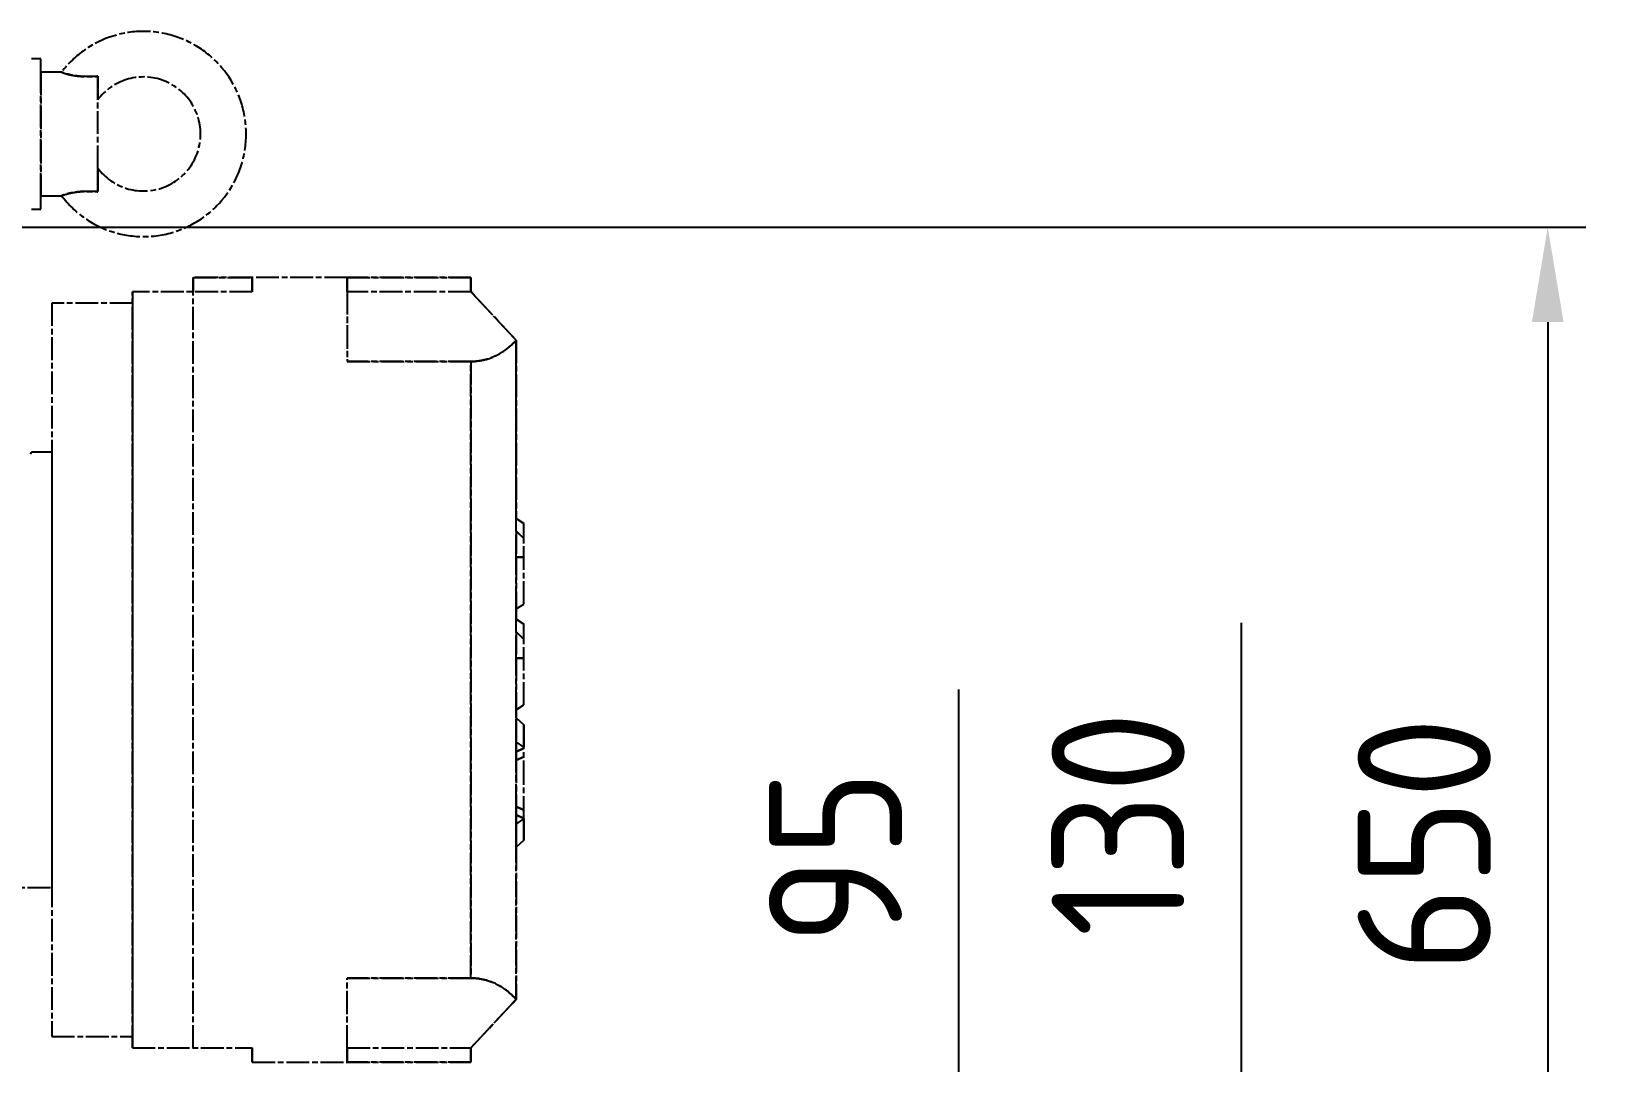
# Model space of a CAD drawing. Header units: millimetres. Extents: x 39335 to 110675, y -13954 to 36506.
# Drawn here: x 98018 to 98844, y 21275 to 21818 of the extents above; entities that cross this region are included whole.
import ezdxf

# ---------------------------------------------------------------- set-up
doc = ezdxf.new("R2010")
doc.units = ezdxf.units.MM
doc.linetypes.add('AM_ISO08W050', pattern=[18, 12, -1.5, 3, -1.5])
for name, color, linetype, lineweight in [('AM_4', 3, 'Continuous', 25), ('AM_5', 3, 'Continuous', 25), ('AM_7', 4, 'AM_ISO08W050', 25), ('RED', 1, 'Continuous', 9)]:
    doc.layers.add(name, color=color, linetype=linetype, lineweight=lineweight)
doc.styles.add('\\M+5B1EA\\M+5D7BC', font='', dxfattribs={"width": 0.667})
doc.styles.add('Andritz-Norm', font='arial.ttf')
doc.styles.get("Standard").update_dxf_attribs({"font": 'ISOCP.SHX'})
doc.styles.get('\\M+5B1EA\\M+5D7BC').set_extended_font_data('FangSong_GB2312')
doc.dimstyles.new('\\M+5B1EA\\M+5D7BC', dxfattribs={"dimscale": 35, "dimtxt": 3.5, "dimasz": 4, "dimexe": 2, "dimexo": 0, "dimtad": 1, "dimdec": 1, "dimdsep": 46, "dimtxsty": '\\M+5B1EA\\M+5D7BC', "dimcen": 0, "dimdle": 6, "dimazin": 2, "dimtfac": 1, "dimtdec": 1, "dimtmove": 0, "dimatfit": 3, "dimfxl": 0, "dimtolj": 1, "dimtzin": 0, "dimarcsym": 0})
doc.dimstyles.new('Andritz-Bem', dxfattribs={"dimscale": 20, "dimtxt": 3.5, "dimasz": 2.5, "dimexe": 1, "dimexo": 0, "dimgap": 0.8, "dimtad": 1, "dimrnd": 1e-08, "dimtxsty": 'Andritz-Norm', "dimcen": 0.09, "dimdle": 10, "dimclrd": 7, "dimclre": 7, "dimclrt": 179, "dimazin": 2, "dimtfac": 1, "dimtdec": 3, "dimtmove": 0, "dimatfit": 3, "dimldrblk": 'Filled-1', "dimfxl": 0, "dimtolj": 1, "dimtzin": 0, "dimlwd": 25, "dimlwe": 25, "dimarcsym": 0})

# ---------------------------------------------------------------- blocks, each defined once
blk = doc.blocks.new('*D230')
at = {"layer": 'AM_5', "lineweight": 25, "transparency": 16777216}
for p, q in [((3737361.75, -122206.39), (3739176.61, -122206.39)), ((3738831.85, -122856.39), (3739176.61, -122856.39))]:
    blk.add_line(p, q, dxfattribs=at)
at = {"layer": 'AM_5', "transparency": 16777216}
blk.add_line((3739156.61, -122256.39), (3739156.61, -122806.39), dxfattribs=at)
for points in [[(3739148.28, -122256.39), (3739164.95, -122256.39), (3739156.61, -122206.39)], [(3739148.28, -122806.39), (3739164.95, -122806.39), (3739156.61, -122856.39)]]:
    blk.add_solid(points, dxfattribs=at)
at = {"layer": 'DEFPOINTS', "color": 0, "transparency": 16777216}
for p in [(3737341.75, -122206.39), (3738811.85, -122856.39), (3739156.61, -122856.39)]:
    blk.add_point(p, dxfattribs=at)
at = {"layer": 'AM_5', "color": 2, "transparency": 16777216, "insert": (3739091.61, -122531.39), "char_height": 70, "attachment_point": 5, "rotation": 90}
blk.add_mtext('\\A1;650', dxfattribs=at)
blk = doc.blocks.new('Filled-1')
at = {"color": 0}
for p, q in [((0, 0), (-1, 0.25)), ((-1, 0.25), (-1, -0.25)), ((-1, 0), (0, 0)), ((-1, -0.25), (0, 0))]:
    blk.add_line(p, q, dxfattribs=at)
at = {"color": 0, "flags": 128}
blk.add_lwpolyline([(-1, -0.25), (0, 0), (-1, 0.25), (-1, -0.25)], dxfattribs=at)
at = {"color": 0}
blk.add_solid([(-1, -0.25), (0, 0), (-1, 0.25), (-1, -0.25)], dxfattribs=at)
blk = doc.blocks.new('*D233')
at = {"layer": 'AM_5', "transparency": 16777216}
for p, q in [((3738995.56, -122676.39), (3738995.56, -122414.72)), ((3738995.56, -122856.39), (3738995.56, -122726.39)), ((3738995.56, -122906.39), (3738995.56, -122956.39))]:
    blk.add_line(p, q, dxfattribs=at)
at = {"layer": 'AM_5', "lineweight": 25, "transparency": 16777216}
for p, q in [((3738463.85, -122726.39), (3739015.56, -122726.39)), ((3738831.85, -122856.39), (3739015.56, -122856.39))]:
    blk.add_line(p, q, dxfattribs=at)
at = {"layer": 'AM_5', "transparency": 16777216}
for points in [[(3738987.23, -122676.39), (3739003.9, -122676.39), (3738995.56, -122726.39)], [(3738987.23, -122906.39), (3739003.9, -122906.39), (3738995.56, -122856.39)]]:
    blk.add_solid(points, dxfattribs=at)
at = {"layer": 'DEFPOINTS', "color": 0, "transparency": 16777216}
for p in [(3738443.85, -122726.39), (3738811.85, -122856.39), (3738995.56, -122856.39)]:
    blk.add_point(p, dxfattribs=at)
at = {"layer": 'AM_5', "color": 2, "transparency": 16777216, "insert": (3738930.56, -122520.55), "char_height": 70, "attachment_point": 5, "rotation": 90}
blk.add_mtext('\\A1;130', dxfattribs=at)
blk = doc.blocks.new('motor')
at = {"layer": 'AM_7'}
for p, q in [((375, 586.5), (370, 586.5)), ((375, 579.5), (375, 586.5)), ((385.88, 579.5), (375, 579.5)), ((375, 579.5), (375, 514.5)), ((375, 514.5), (375, 579.5)), ((405, 529), (405, 565)), ((375, 514.5), (385.88, 514.5)), ((375, 507.5), (375, 514.5)), ((370, 507.5), (375, 507.5)), ((486.19, 471.5), (455.19, 471.5)), ((455.19, 471.5), (455.19, 464)), ((455.19, 471.5), (486.19, 471.5)), ((455.19, 464), (455.19, 471.5)), ((486.19, 464), (486.19, 471.5)), ((536.19, 471.5), (486.19, 471.5)), ((486.19, 471.5), (486.19, 464)), ((486.19, 471.5), (486.19, 464)), ((536.19, 464), (536.19, 471.5)), ((536.19, 464), (536.19, 471.5)), ((536.19, 471.5), (601.19, 471.5)), ((601.19, 471.5), (536.19, 471.5)), ((536.19, 471.5), (536.19, 464)), ((601.19, 464), (601.19, 471.5)), ((601.19, 471.5), (601.19, 464)), ((486.19, 464), (423.19, 464)), ((423.19, 66), (423.19, 464)), ((423.19, 464), (423.19, 458)), ((423.19, 464), (423.19, 66)), ((455.19, 66), (455.19, 464)), ((536.19, 464.44), (536.19, 427.25)), ((601.19, 464), (536.19, 464)), ((536.19, 464), (536.19, 427.24)), ((624.44, 439.07), (600.42, 464.82)), ((625, 438.47), (601.19, 464)), ((380.69, 458), (380.69, 72)), ((423.19, 458), (380.69, 458)), ((380.69, 458), (380.69, 379.5)), ((423.19, 458), (423.19, 72)), ((625, 438.47), (625, 438.47)), ((625, 344.61), (625, 438.47)), ((625, 438.47), (625, 438.47)), ((625, 338.12), (625, 438.47)), ((625, 438.47), (625, 438.47)), ((625, 438.47), (625, 344.61)), ((536.19, 427.24), (601.19, 427.24)), ((601.19, 427.24), (536.19, 427.24)), ((601.19, 427.24), (601.19, 102.76)), ((601.19, 102.76), (601.19, 427.24)), ((380.69, 379.5), (370, 379.5)), ((380.69, 379.5), (380.69, 150.51)), ((625, 344.61), (629, 342.01)), ((629, 342.01), (625, 344.61)), ((625, 338.06), (625, 344.61)), ((625, 338.14), (625, 344.61)), ((629, 334.18), (629, 342.01)), ((629, 334.24), (629, 342.01)), ((625, 324.21), (625, 338.11)), ((625, 338.11), (625, 324.21)), ((629, 318.04), (629, 334.24)), ((629, 324.21), (625, 324.21)), ((625, 297.01), (625, 324.21)), ((625, 324.21), (629, 324.21)), ((625, 324.21), (625, 297.01)), ((629, 299.6), (629, 318.04)), ((625, 297.01), (629, 299.6)), ((625, 291.57), (625, 297.01)), ((625, 285.08), (625, 297.01)), ((625, 297.01), (625, 291.57)), ((625, 291.57), (629, 288.97)), ((629, 288.97), (625, 291.57)), ((625, 285.05), (625, 291.57)), ((625, 285.21), (625, 291.57)), ((629, 281.26), (629, 288.97)), ((629, 281.02), (629, 288.96)), ((625, 271.17), (625, 285.07)), ((625, 285.07), (625, 271.17)), ((629, 265), (629, 281.2)), ((629, 271.17), (625, 271.17)), ((625, 243.97), (625, 271.17)), ((625, 271.17), (629, 271.17)), ((625, 271.17), (625, 243.97)), ((629, 246.56), (629, 265)), ((625, 243.97), (629, 246.56)), ((625, 239.68), (625, 243.97)), ((625, 227.07), (625, 243.97)), ((625, 243.97), (625, 239.68)), ((625, 239.68), (629, 235.99)), ((629, 235.99), (625, 239.68)), ((625, 239.68), (625, 227.07)), ((625, 227.07), (625, 239.68)), ((629, 235.99), (629, 224.31)), ((629, 224.31), (629, 235.99)), ((625, 221.91), (625, 227.07)), ((629, 224.31), (625, 227.07)), ((625, 227.07), (625, 221.91)), ((629, 223.74), (625, 221.91)), ((625, 221.91), (629, 223.74)), ((629, 205.2), (629, 224.31)), ((625, 217.45), (625, 221.91)), ((625, 221.91), (625, 217.45)), ((629, 219.28), (625, 217.45)), ((625, 217.45), (629, 219.28)), ((625, 192.97), (625, 217.45)), ((625, 217.45), (625, 192.97)), ((629, 186.54), (629, 205.2)), ((629, 191.11), (625, 192.97)), ((625, 188.68), (625, 192.97)), ((625, 192.97), (629, 191.11)), ((625, 192.97), (625, 188.68)), ((629, 186.82), (625, 188.68)), ((625, 183.8), (625, 188.68)), ((625, 188.68), (629, 186.82)), ((625, 188.68), (625, 183.8)), ((625, 183.8), (629, 186.54)), ((625, 183.8), (625, 171.68)), ((625, 91.53), (625, 183.8)), ((625, 171.68), (625, 183.8)), ((629, 186.54), (629, 175.32)), ((629, 175.32), (629, 186.54)), ((629, 175.32), (625, 171.68)), ((625, 171.68), (629, 175.32)), ((625, 91.53), (625, 171.68)), ((625, 171.68), (625, 91.53)), ((350, 150.5), (380.69, 150.5)), ((536.19, 65.84), (536.19, 102.76)), ((536.19, 102.76), (601.19, 102.76)), ((536.19, 66), (536.19, 102.76)), ((601.19, 102.76), (536.19, 102.76)), ((601.19, 66), (625, 91.53)), ((601.74, 66.59), (625.39, 91.95)), ((625, 91.53), (625, 91.53)), ((625, 91.53), (625, 91.53)), ((625, 91.53), (625, 91.53)), ((380.69, 72), (423.19, 72)), ((423.19, 72), (423.19, 66)), ((423.19, 66), (486.19, 66)), ((486.19, 58.5), (486.19, 66)), ((486.19, 66), (486.19, 66)), ((486.19, 66), (486.19, 58.5)), ((486.19, 66), (486.19, 66)), ((486.19, 66), (486.19, 58.5)), ((486.19, 58.5), (536.19, 58.5)), ((536.19, 66), (601.19, 66)), ((536.19, 58.5), (536.19, 66)), ((536.19, 58.5), (536.19, 66)), ((536.19, 66), (536.19, 58.5)), ((536.19, 58.5), (536.19, 58.5)), ((536.19, 58.5), (601.19, 58.5)), ((601.19, 58.5), (536.19, 58.5)), ((536.19, 58.5), (536.19, 58.5)), ((601.19, 66), (601.19, 58.5)), ((601.19, 58.5), (601.19, 66))]:
    blk.add_line(p, q, dxfattribs=at)
for radius, start, end in [(54, 217.00264, 142.99736), (30, 216.86702, 143.13296)]:
    blk.add_arc((429, 547), radius, start, end, dxfattribs=at)
for centre, start_param, end_param in [((601.19, 464), 6.283185, 7.086099), ((601.19, 66), 2.338679, 3.141593)]:
    blk.add_ellipse(centre, major_axis=(0, -36.76), ratio=0.900404, start_param=start_param, end_param=end_param, dxfattribs=at)
for points, knots in [([(405, 577.38), (404.28, 577.34), (403.57, 577.3), (402.87, 577.27), (402.72, 577.27), (402.57, 577.26), (402.42, 577.25), (401.66, 577.23), (400.91, 577.21), (400.18, 577.21), (399.5, 577.2), (398.83, 577.21), (398.18, 577.23), (398.12, 577.23), (398.06, 577.23), (398, 577.24), (397.23, 577.26), (396.47, 577.3), (395.74, 577.36), (395.68, 577.36), (395.61, 577.37), (395.55, 577.37), (395.48, 577.38), (395.41, 577.38), (395.35, 577.39), (395.28, 577.39), (395.21, 577.4), (395.14, 577.41), (395.08, 577.41), (395.01, 577.42), (394.94, 577.43), (394.89, 577.43), (394.83, 577.44), (394.78, 577.44), (394.71, 577.45), (394.63, 577.46), (394.55, 577.47), (394.48, 577.47), (394.41, 577.48), (394.33, 577.49), (394.26, 577.5), (394.18, 577.51), (394.11, 577.52), (394.03, 577.52), (393.96, 577.53), (393.88, 577.54), (393.85, 577.55), (393.81, 577.55), (393.78, 577.56), (393.4, 577.6), (393.04, 577.66), (392.69, 577.71), (392.32, 577.77), (391.97, 577.83), (391.62, 577.89), (391.26, 577.96), (390.9, 578.04), (390.56, 578.11), (390.2, 578.19), (389.86, 578.27), (389.53, 578.36), (389.22, 578.43), (388.92, 578.51), (388.64, 578.59), (388.36, 578.67), (388.09, 578.75), (387.85, 578.83), (387.83, 578.83), (387.81, 578.84), (387.79, 578.85), (387.52, 578.93), (387.26, 579.01), (387.04, 579.09), (386.85, 579.15), (386.68, 579.21), (386.53, 579.26), (386.5, 579.27), (386.47, 579.28), (386.44, 579.29), (386.31, 579.34), (386.19, 579.38), (386.1, 579.41), (386.09, 579.42), (386.07, 579.43), (386.06, 579.43), (385.98, 579.46), (385.92, 579.48), (385.9, 579.49), (385.89, 579.49), (385.89, 579.49), (385.89, 579.5), (385.88, 579.5), (385.88, 579.5), (385.88, 579.5)], [0, 0, 0, 0, 0.096122, 0.096122, 0.096122, 0.116876, 0.116876, 0.116876, 0.22348, 0.22348, 0.22348, 0.32275, 0.32275, 0.32275, 0.331843, 0.331843, 0.331843, 0.451201, 0.451201, 0.451201, 0.462115, 0.462115, 0.462115, 0.472698, 0.472698, 0.472698, 0.483007, 0.483007, 0.483007, 0.492819, 0.492819, 0.492819, 0.5, 0.5, 0.5, 0.509293, 0.509293, 0.509293, 0.517543, 0.517543, 0.517543, 0.525577, 0.525577, 0.525577, 0.533457, 0.533457, 0.533457, 0.53717, 0.53717, 0.53717, 0.576512, 0.576512, 0.576512, 0.618157, 0.618157, 0.618157, 0.662236, 0.662236, 0.662236, 0.708821, 0.708821, 0.708821, 0.752939, 0.752939, 0.752939, 0.796224, 0.796224, 0.796224, 0.799613, 0.799613, 0.799613, 0.84808, 0.84808, 0.84808, 0.888812, 0.888812, 0.888812, 0.896667, 0.896667, 0.896667, 0.935954, 0.935954, 0.935954, 0.943292, 0.943292, 0.943292, 0.98107, 0.98107, 0.98107, 0.98652, 0.98652, 0.98652, 1, 1, 1, 1]), ([(385.88, 579.5), (385.88, 579.5), (385.9, 579.49), (385.94, 579.48), (385.98, 579.46), (386.04, 579.44), (386.13, 579.4), (386.21, 579.37), (386.31, 579.34), (386.43, 579.29), (386.51, 579.27), (386.59, 579.24), (386.68, 579.2), (386.73, 579.19), (386.79, 579.17), (386.85, 579.15), (387.01, 579.09), (387.18, 579.03), (387.37, 578.97), (387.5, 578.93), (387.65, 578.88), (387.8, 578.84), (387.86, 578.82), (387.92, 578.8), (387.99, 578.78), (388.16, 578.73), (388.35, 578.67), (388.54, 578.62), (388.59, 578.6), (388.65, 578.59), (388.7, 578.57), (388.93, 578.51), (389.17, 578.44), (389.43, 578.38), (389.45, 578.37), (389.48, 578.36), (389.51, 578.36), (389.79, 578.29), (390.09, 578.21), (390.4, 578.14), (390.67, 578.08), (390.95, 578.03), (391.24, 577.97), (391.29, 577.96), (391.34, 577.95), (391.39, 577.94), (391.65, 577.89), (391.92, 577.84), (392.19, 577.79), (392.29, 577.78), (392.38, 577.76), (392.47, 577.75), (392.79, 577.69), (393.11, 577.65), (393.37, 577.61), (393.38, 577.61), (393.39, 577.61), (393.39, 577.61), (394.07, 577.52), (394.7, 577.44), (395.36, 577.39), (396.03, 577.33), (396.73, 577.28), (397.46, 577.25), (398.13, 577.22), (398.84, 577.21), (399.57, 577.21), (400.31, 577.2), (401.07, 577.21), (401.87, 577.24), (402.67, 577.26), (403.5, 577.3), (404.36, 577.34), (404.57, 577.36), (404.78, 577.37), (405, 577.38)], [0.0000022, 0.0000022, 0.0000022, 0.0000022, 0.0456399, 0.0456399, 0.0456399, 0.0896279, 0.0896279, 0.0896279, 0.1323124, 0.1323124, 0.1323124, 0.1584118, 0.1584118, 0.1584118, 0.1739841, 0.1739841, 0.1739841, 0.2149161, 0.2149161, 0.2149161, 0.2435778, 0.2435778, 0.2435778, 0.2553834, 0.2553834, 0.2553834, 0.2868925, 0.2868925, 0.2868925, 0.2956746, 0.2956746, 0.2956746, 0.3322114, 0.3322114, 0.3322114, 0.3360991, 0.3360991, 0.3360991, 0.3769968, 0.3769968, 0.3769968, 0.4125362, 0.4125362, 0.4125362, 0.4187512, 0.4187512, 0.4187512, 0.4510796, 0.4510796, 0.4510796, 0.4618125, 0.4618125, 0.4618125, 0.4987481, 0.4987481, 0.4987481, 0.5, 0.5, 0.5, 0.5976277, 0.5976277, 0.5976277, 0.6976811, 0.6976811, 0.6976811, 0.7903119, 0.7903119, 0.7903119, 0.8838819, 0.8838819, 0.8838819, 0.9770714, 0.9770714, 0.9770714, 1, 1, 1, 1]), ([(405, 565), (405, 565), (405, 565), (405, 565), (405, 565), (405, 565.01), (405, 565.04), (405, 565.06), (405, 565.09), (405, 565.14), (405, 565.19), (405, 565.25), (405, 565.32), (405, 565.34), (405, 565.35), (405, 565.36), (405, 565.38), (405, 565.39), (405, 565.4), (405, 565.42), (405, 565.43), (405, 565.44), (405, 565.46), (405, 565.48), (405, 565.5), (405, 565.52), (405, 565.54), (405, 565.56), (405, 565.58), (405, 565.61), (405, 565.63), (405, 565.64), (405, 565.66), (405, 565.67), (405, 565.71), (405, 565.75), (405, 565.8), (405, 565.84), (405, 565.88), (405, 565.93), (405, 566.02), (405, 566.13), (405, 566.24), (405, 566.3), (405, 566.36), (405, 566.42), (405, 566.48), (405, 566.54), (405, 566.61), (405, 566.74), (405, 566.87), (405, 567.02), (405, 567.03), (405, 567.04), (405, 567.05), (405, 567.19), (405, 567.34), (405, 567.5), (405, 567.52), (405, 567.54), (405, 567.56), (405, 567.64), (405, 567.72), (405, 567.8), (405, 567.88), (405, 567.96), (405, 568.05), (405, 568.08), (405, 568.11), (405, 568.14), (405, 568.3), (405, 568.48), (405, 568.67), (405, 568.71), (405, 568.74), (405, 568.77), (405, 568.81), (405, 568.86), (405, 568.9), (405, 568.94), (405, 568.98), (405, 569.03), (405, 569.06), (405, 569.09), (405, 569.12), (405, 569.21), (405, 569.29), (405, 569.37), (405, 569.46), (405, 569.54), (405, 569.62), (405, 569.64), (405, 569.66), (405, 569.68), (405, 569.76), (405, 569.83), (405, 569.9), (405, 569.98), (405, 570.05), (405, 570.11), (405, 570.16), (405, 570.21), (405, 570.26), (405, 570.34), (405, 570.41), (405, 570.48), (405, 570.55), (405, 570.62), (405, 570.69), (405, 570.71), (405, 570.74), (405, 570.76), (405, 570.84), (405, 570.91), (405, 570.98), (405, 571.05), (405, 571.12), (405, 571.19), (405, 571.21), (405, 571.23), (405, 571.26), (405, 571.34), (405, 571.41), (405, 571.48), (405, 571.56), (405, 571.63), (405, 571.7), (405, 571.76), (405, 571.82), (405, 571.88), (405, 571.95), (405, 572.03), (405, 572.1), (405, 572.18), (405, 572.25), (405, 572.33), (405, 572.4), (405, 572.47), (405, 572.55), (405, 572.56), (405, 572.58), (405, 572.59), (405, 572.66), (405, 572.73), (405, 572.8), (405, 572.87), (405, 572.94), (405, 573.01), (405, 573.07), (405, 573.12), (405, 573.18), (405, 573.24), (405, 573.31), (405, 573.38), (405, 573.45), (405, 573.52), (405, 573.59), (405, 573.61), (405, 573.63), (405, 573.65), (405, 573.71), (405, 573.77), (405, 573.83), (405, 573.86), (405, 573.89), (405, 573.92), (405, 573.95), (405, 573.98), (405, 574.01), (405, 574.03), (405, 574.05), (405, 574.06), (405, 574.1), (405, 574.14), (405, 574.17), (405, 574.21), (405, 574.24), (405, 574.28), (405, 574.31), (405, 574.35), (405, 574.38), (405, 574.4), (405, 574.42), (405, 574.44), (405, 574.5), (405, 574.56), (405, 574.63), (405, 574.7), (405, 574.77), (405, 574.85), (405, 574.9), (405, 574.94), (405, 574.98), (405, 575.15), (405, 575.33), (405, 575.55), (405, 575.63), (405, 575.71), (405, 575.8), (405, 575.91), (405, 576.02), (405, 576.15), (405, 576.26), (405, 576.39), (405, 576.52), (405, 576.64), (405, 576.78), (405, 576.91), (405, 576.95), (405, 576.99), (405, 577.03), (405, 577.14), (405, 577.26), (405, 577.38)], [0.5193755, 0.5193755, 0.5193755, 0.5193755, 0.5202176, 0.5202176, 0.5202176, 0.5302499, 0.5302499, 0.5302499, 0.5401271, 0.5401271, 0.5401271, 0.5502591, 0.5502591, 0.5502591, 0.5519674, 0.5519674, 0.5519674, 0.5537295, 0.5537295, 0.5537295, 0.5556774, 0.5556774, 0.5556774, 0.5590147, 0.5590147, 0.5590147, 0.5624711, 0.5624711, 0.5624711, 0.5660796, 0.5660796, 0.5660796, 0.5686825, 0.5686825, 0.5686825, 0.5756754, 0.5756754, 0.5756754, 0.5825326, 0.5825326, 0.5825326, 0.5969462, 0.5969462, 0.5969462, 0.6042537, 0.6042537, 0.6042537, 0.6115612, 0.6115612, 0.6115612, 0.624809, 0.624809, 0.624809, 0.6258671, 0.6258671, 0.6258671, 0.6377645, 0.6377645, 0.6377645, 0.6393101, 0.6393101, 0.6393101, 0.6446766, 0.6446766, 0.6446766, 0.6498528, 0.6498528, 0.6498528, 0.6515906, 0.6515906, 0.6515906, 0.6609044, 0.6609044, 0.6609044, 0.6624717, 0.6624717, 0.6624717, 0.6643506, 0.6643506, 0.6643506, 0.6661305, 0.6661305, 0.6661305, 0.6673148, 0.6673148, 0.6673148, 0.6704011, 0.6704011, 0.6704011, 0.6736472, 0.6736472, 0.6736472, 0.6744474, 0.6744474, 0.6744474, 0.6775686, 0.6775686, 0.6775686, 0.6808387, 0.6808387, 0.6808387, 0.6832756, 0.6832756, 0.6832756, 0.6870976, 0.6870976, 0.6870976, 0.6910919, 0.6910919, 0.6910919, 0.6925949, 0.6925949, 0.6925949, 0.6972273, 0.6972273, 0.6972273, 0.7020658, 0.7020658, 0.7020658, 0.7038424, 0.7038424, 0.7038424, 0.7095246, 0.7095246, 0.7095246, 0.7154523, 0.7154523, 0.7154523, 0.7205592, 0.7205592, 0.7205592, 0.727233, 0.727233, 0.727233, 0.7339794, 0.7339794, 0.7339794, 0.7407354, 0.7407354, 0.7407354, 0.7419725, 0.7419725, 0.7419725, 0.7481962, 0.7481962, 0.7481962, 0.7542061, 0.7542061, 0.7542061, 0.7585713, 0.7585713, 0.7585713, 0.7636402, 0.7636402, 0.7636402, 0.7684761, 0.7684761, 0.7684761, 0.7696734, 0.7696734, 0.7696734, 0.7734719, 0.7734719, 0.7734719, 0.7752306, 0.7752306, 0.7752306, 0.7771985, 0.7771985, 0.7771985, 0.7789522, 0.7789522, 0.7789522, 0.7860004, 0.7860004, 0.7860004, 0.793268, 0.793268, 0.793268, 0.8003648, 0.8003648, 0.8003648, 0.8039996, 0.8039996, 0.8039996, 0.8142189, 0.8142189, 0.8142189, 0.8242099, 0.8242099, 0.8242099, 0.8293148, 0.8293148, 0.8293148, 0.8481738, 0.8481738, 0.8481738, 0.8553961, 0.8553961, 0.8553961, 0.8642469, 0.8642469, 0.8642469, 0.8729491, 0.8729491, 0.8729491, 0.8814492, 0.8814492, 0.8814492, 0.8837042, 0.8837042, 0.8837042, 0.8905896, 0.8905896, 0.8905896, 0.8905896]), ([(405, 577.38), (405, 575.55), (405, 573.76), (405, 572.12), (405, 569.98), (405, 567.9), (405, 566.53), (405, 565.58), (405, 565), (405, 565)], [0.1091278, 0.1091278, 0.1091278, 0.1091278, 0.2309052, 0.2309052, 0.2309052, 0.3899802, 0.3899802, 0.3899802, 0.5004157, 0.5004157, 0.5004157, 0.5004157]), ([(405, 516.62), (405, 516.77), (405, 516.91), (405, 517.05), (405, 517.19), (405, 517.32), (405, 517.45), (405, 517.58), (405, 517.7), (405, 517.82), (405, 517.86), (405, 517.89), (405, 517.92), (405, 518.04), (405, 518.16), (405, 518.27), (405, 518.38), (405, 518.48), (405, 518.58), (405, 518.67), (405, 518.74), (405, 518.82), (405, 519.01), (405, 519.18), (405, 519.32), (405, 519.36), (405, 519.4), (405, 519.43), (405, 519.5), (405, 519.56), (405, 519.61), (405, 519.67), (405, 519.72), (405, 519.76), (405, 519.77), (405, 519.79), (405, 519.8), (405, 519.81), (405, 519.82), (405, 519.84), (405, 519.85), (405, 519.86), (405, 519.88), (405, 519.89), (405, 519.9), (405, 519.91), (405, 519.93), (405, 519.96), (405, 520), (405, 520.02), (405, 520.05), (405, 520.08), (405, 520.1), (405, 520.11), (405, 520.12), (405, 520.16), (405, 520.2), (405, 520.24), (405, 520.31), (405, 520.39), (405, 520.45), (405, 520.53), (405, 520.6), (405, 520.66), (405, 520.69), (405, 520.72), (405, 520.75), (405, 520.82), (405, 520.9), (405, 520.97), (405, 521.04), (405, 521.11), (405, 521.18), (405, 521.22), (405, 521.25), (405, 521.29), (405, 521.36), (405, 521.44), (405, 521.51), (405, 521.59), (405, 521.66), (405, 521.73), (405, 521.81), (405, 521.88), (405, 521.96), (405, 522.1), (405, 522.24), (405, 522.39), (405, 522.43), (405, 522.47), (405, 522.52), (405, 522.65), (405, 522.78), (405, 522.93), (405, 522.97), (405, 523), (405, 523.03), (405, 523.1), (405, 523.16), (405, 523.23), (405, 523.3), (405, 523.37), (405, 523.44), (405, 523.47), (405, 523.5), (405, 523.54), (405, 523.66), (405, 523.8), (405, 523.95), (405, 523.98), (405, 524.02), (405, 524.05), (405, 524.12), (405, 524.18), (405, 524.25), (405, 524.32), (405, 524.39), (405, 524.47), (405, 524.5), (405, 524.54), (405, 524.58), (405, 524.63), (405, 524.67), (405, 524.71), (405, 524.76), (405, 524.8), (405, 524.84), (405, 524.85), (405, 524.87), (405, 524.88), (405, 525.03), (405, 525.16), (405, 525.28), (405, 525.34), (405, 525.4), (405, 525.46), (405, 525.47), (405, 525.48), (405, 525.48), (405, 525.58), (405, 525.67), (405, 525.75), (405, 525.84), (405, 525.93), (405, 526.01), (405, 526.02), (405, 526.02), (405, 526.03), (405, 526.21), (405, 526.37), (405, 526.52), (405, 526.52), (405, 526.53), (405, 526.54), (405, 526.7), (405, 526.85), (405, 526.98), (405, 526.99), (405, 526.99), (405, 527), (405, 527.08), (405, 527.15), (405, 527.22), (405, 527.29), (405, 527.35), (405, 527.42), (405, 527.48), (405, 527.55), (405, 527.61), (405, 527.67), (405, 527.72), (405, 527.78), (405, 527.84), (405, 527.89), (405, 527.94), (405, 527.99), (405, 528.04), (405, 528.09), (405, 528.14), (405, 528.18), (405, 528.22), (405, 528.26), (405, 528.29), (405, 528.32), (405, 528.35), (405, 528.39), (405, 528.43), (405, 528.46), (405, 528.49), (405, 528.53), (405, 528.53), (405, 528.53), (405, 528.54), (405, 528.54), (405, 528.54), (405, 528.55), (405, 528.58), (405, 528.61), (405, 528.64), (405, 528.67), (405, 528.7), (405, 528.73), (405, 528.74), (405, 528.75), (405, 528.76), (405, 528.8), (405, 528.83), (405, 528.86), (405, 528.88), (405, 528.9), (405, 528.91), (405, 528.95), (405, 528.98), (405, 528.99), (405, 529), (405, 529), (405, 529)], [0.1091278, 0.1091278, 0.1091278, 0.1091278, 0.1174929, 0.1174929, 0.1174929, 0.1259948, 0.1259948, 0.1259948, 0.1347001, 0.1347001, 0.1347001, 0.1371166, 0.1371166, 0.1371166, 0.1461873, 0.1461873, 0.1461873, 0.1555037, 0.1555037, 0.1555037, 0.163186, 0.163186, 0.163186, 0.1829753, 0.1829753, 0.1829753, 0.1888203, 0.1888203, 0.1888203, 0.1992402, 0.1992402, 0.1992402, 0.2098458, 0.2098458, 0.2098458, 0.2139377, 0.2139377, 0.2139377, 0.2171642, 0.2171642, 0.2171642, 0.2196672, 0.2196672, 0.2196672, 0.2207652, 0.2207652, 0.2207652, 0.2229063, 0.2229063, 0.2229063, 0.2246344, 0.2246344, 0.2246344, 0.2253819, 0.2253819, 0.2253819, 0.2276401, 0.2276401, 0.2276401, 0.2322532, 0.2322532, 0.2322532, 0.2371006, 0.2371006, 0.2371006, 0.2392398, 0.2392398, 0.2392398, 0.245012, 0.245012, 0.245012, 0.2510096, 0.2510096, 0.2510096, 0.254049, 0.254049, 0.254049, 0.2607701, 0.2607701, 0.2607701, 0.2675486, 0.2675486, 0.2675486, 0.2743271, 0.2743271, 0.2743271, 0.286736, 0.286736, 0.286736, 0.2901506, 0.2901506, 0.2901506, 0.3004817, 0.3004817, 0.3004817, 0.3026347, 0.3026347, 0.3026347, 0.3069784, 0.3069784, 0.3069784, 0.3111288, 0.3111288, 0.3111288, 0.3128616, 0.3128616, 0.3128616, 0.3198664, 0.3198664, 0.3198664, 0.3214229, 0.3214229, 0.3214229, 0.3243907, 0.3243907, 0.3243907, 0.3272289, 0.3272289, 0.3272289, 0.3287139, 0.3287139, 0.3287139, 0.3302926, 0.3302926, 0.3302926, 0.3318824, 0.3318824, 0.3318824, 0.3324026, 0.3324026, 0.3324026, 0.3380674, 0.3380674, 0.3380674, 0.3410438, 0.3410438, 0.3410438, 0.3413803, 0.3413803, 0.3413803, 0.3461455, 0.3461455, 0.3461455, 0.3510749, 0.3510749, 0.3510749, 0.3514761, 0.3514761, 0.3514761, 0.3623108, 0.3623108, 0.3623108, 0.362849, 0.362849, 0.362849, 0.3749395, 0.3749395, 0.3749395, 0.3754206, 0.3754206, 0.3754206, 0.3822772, 0.3822772, 0.3822772, 0.3891337, 0.3891337, 0.3891337, 0.3963614, 0.3963614, 0.3963614, 0.4035891, 0.4035891, 0.4035891, 0.4109036, 0.4109036, 0.4109036, 0.4182181, 0.4182181, 0.4182181, 0.4252077, 0.4252077, 0.4252077, 0.4303348, 0.4303348, 0.4303348, 0.4367034, 0.4367034, 0.4367034, 0.443013, 0.443013, 0.443013, 0.4437238, 0.4437238, 0.4437238, 0.44404, 0.44404, 0.44404, 0.447932, 0.447932, 0.447932, 0.4518333, 0.4518333, 0.4518333, 0.4536542, 0.4536542, 0.4536542, 0.4594075, 0.4594075, 0.4594075, 0.4637957, 0.4637957, 0.4637957, 0.4748285, 0.4748285, 0.4748285, 0.4803418, 0.4803418, 0.4803418, 0.4803418]), ([(405, 529), (405, 529), (405, 528.42), (405, 527.47), (405, 526.1), (405, 524.02), (405, 521.88), (405, 520.24), (405, 518.45), (405, 516.62)], [0.4993016, 0.4993016, 0.4993016, 0.4993016, 0.6097371, 0.6097371, 0.6097371, 0.7688121, 0.7688121, 0.7688121, 0.8905896, 0.8905896, 0.8905896, 0.8905896]), ([(385.88, 514.5), (385.88, 514.5), (385.9, 514.51), (385.96, 514.53), (385.97, 514.54), (385.98, 514.54), (386, 514.55), (386.09, 514.58), (386.21, 514.63), (386.37, 514.68), (386.54, 514.74), (386.75, 514.82), (386.99, 514.9), (387.18, 514.96), (387.39, 515.03), (387.62, 515.1), (387.67, 515.12), (387.71, 515.13), (387.75, 515.14), (388, 515.22), (388.26, 515.3), (388.53, 515.38), (388.56, 515.38), (388.58, 515.39), (388.61, 515.4), (388.89, 515.48), (389.19, 515.56), (389.5, 515.64), (389.54, 515.65), (389.57, 515.65), (389.6, 515.66), (389.93, 515.75), (390.27, 515.83), (390.63, 515.9), (390.97, 515.98), (391.32, 516.05), (391.68, 516.12), (392.02, 516.18), (392.37, 516.24), (392.74, 516.3), (393.08, 516.35), (393.43, 516.4), (393.8, 516.45), (394.01, 516.47), (394.23, 516.5), (394.42, 516.52), (394.5, 516.53), (394.57, 516.54), (394.63, 516.54), (394.67, 516.55), (394.71, 516.55), (394.75, 516.56), (394.87, 516.57), (394.99, 516.58), (395.11, 516.59), (395.35, 516.61), (395.59, 516.63), (395.83, 516.65), (395.94, 516.66), (396.06, 516.67), (396.18, 516.68), (396.42, 516.69), (396.65, 516.71), (396.89, 516.72), (397.63, 516.76), (398.38, 516.78), (399.16, 516.79), (399.82, 516.8), (400.5, 516.79), (401.19, 516.78), (401.29, 516.78), (401.38, 516.78), (401.48, 516.77), (402.16, 516.76), (402.86, 516.73), (403.57, 516.7), (403.67, 516.69), (403.77, 516.69), (403.87, 516.68), (404.22, 516.66), (404.58, 516.64), (404.93, 516.62), (404.96, 516.62), (404.98, 516.62), (405, 516.62)], [0, 0, 0, 0, 0.037328, 0.037328, 0.037328, 0.047028, 0.047028, 0.047028, 0.09642, 0.09642, 0.09642, 0.148447, 0.148447, 0.148447, 0.190384, 0.190384, 0.190384, 0.198341, 0.198341, 0.198341, 0.241549, 0.241549, 0.241549, 0.245706, 0.245706, 0.245706, 0.289953, 0.289953, 0.289953, 0.294533, 0.294533, 0.294533, 0.340727, 0.340727, 0.340727, 0.384205, 0.384205, 0.384205, 0.425084, 0.425084, 0.425084, 0.463541, 0.463541, 0.463541, 0.48602, 0.48602, 0.48602, 0.494628, 0.494628, 0.494628, 0.5, 0.5, 0.5, 0.517468, 0.517468, 0.517468, 0.55408, 0.55408, 0.55408, 0.572694, 0.572694, 0.572694, 0.610399, 0.610399, 0.610399, 0.726427, 0.726427, 0.726427, 0.825212, 0.825212, 0.825212, 0.83866, 0.83866, 0.83866, 0.935801, 0.935801, 0.935801, 0.949394, 0.949394, 0.949394, 0.997073, 0.997073, 0.997073, 1, 1, 1, 1]), ([(405, 516.62), (404.12, 516.67), (403.28, 516.72), (402.47, 516.74), (401.67, 516.77), (400.91, 516.79), (400.18, 516.79), (399.45, 516.8), (398.74, 516.79), (398.07, 516.77), (397.39, 516.75), (396.74, 516.72), (396.12, 516.67), (395.49, 516.63), (394.88, 516.57), (394.3, 516.51), (394.03, 516.48), (393.77, 516.44), (393.47, 516.4), (393.45, 516.4), (393.43, 516.4), (393.41, 516.4), (393.09, 516.35), (392.73, 516.3), (392.37, 516.24), (392.36, 516.24), (392.34, 516.23), (392.32, 516.23), (392.05, 516.18), (391.77, 516.13), (391.51, 516.08), (391.43, 516.07), (391.35, 516.05), (391.27, 516.04), (390.98, 515.98), (390.7, 515.92), (390.42, 515.86), (390.38, 515.85), (390.34, 515.84), (390.3, 515.83), (390, 515.76), (389.7, 515.69), (389.42, 515.62), (389.17, 515.56), (388.94, 515.49), (388.71, 515.43), (388.68, 515.42), (388.66, 515.42), (388.63, 515.41), (388.44, 515.35), (388.25, 515.3), (388.08, 515.25), (388.03, 515.23), (387.97, 515.22), (387.92, 515.2), (387.7, 515.13), (387.5, 515.07), (387.31, 515.01), (387.12, 514.95), (386.95, 514.89), (386.8, 514.84), (386.65, 514.78), (386.51, 514.74), (386.39, 514.69), (386.28, 514.65), (386.18, 514.61), (386.1, 514.59), (386.02, 514.56), (385.96, 514.53), (385.92, 514.52), (385.89, 514.51), (385.88, 514.5), (385.88, 514.5)], [0, 0, 0, 0, 0.0930545, 0.0930545, 0.0930545, 0.1842867, 0.1842867, 0.1842867, 0.2747303, 0.2747303, 0.2747303, 0.3651361, 0.3651361, 0.3651361, 0.4561595, 0.4561595, 0.4561595, 0.4973639, 0.4973639, 0.4973639, 0.5, 0.5, 0.5, 0.5418742, 0.5418742, 0.5418742, 0.5438655, 0.5438655, 0.5438655, 0.5764741, 0.5764741, 0.5764741, 0.5861596, 0.5861596, 0.5861596, 0.6222125, 0.6222125, 0.6222125, 0.6273855, 0.6273855, 0.6273855, 0.667956, 0.667956, 0.667956, 0.7038735, 0.7038735, 0.7038735, 0.7082293, 0.7082293, 0.7082293, 0.7393876, 0.7393876, 0.7393876, 0.7485265, 0.7485265, 0.7485265, 0.7891424, 0.7891424, 0.7891424, 0.8303567, 0.8303567, 0.8303567, 0.8724397, 0.8724397, 0.8724397, 0.9156682, 0.9156682, 0.9156682, 0.9603493, 0.9603493, 0.9603493, 0.9999978, 0.9999978, 0.9999978, 0.9999978]), ([(601.19, 464), (601.75, 463.4), (602.26, 462.85), (602.73, 462.35), (602.78, 462.3), (602.83, 462.24), (602.88, 462.19), (603.55, 461.47), (604.13, 460.85), (604.66, 460.27), (605.38, 459.51), (606, 458.84), (606.57, 458.23), (606.58, 458.22), (606.59, 458.2), (606.61, 458.19), (607.11, 457.65), (607.58, 457.15), (608.03, 456.67), (608.11, 456.58), (608.18, 456.5), (608.26, 456.42), (608.73, 455.92), (609.17, 455.44), (609.63, 454.96), (609.69, 454.89), (609.75, 454.83), (609.81, 454.76), (610.09, 454.46), (610.38, 454.14), (610.76, 453.74), (610.85, 453.65), (610.94, 453.55), (611.03, 453.45), (611.12, 453.35), (611.22, 453.25), (611.32, 453.14), (611.35, 453.11), (611.39, 453.07), (611.42, 453.03), (612.07, 452.33), (612.93, 451.41), (613.76, 450.53), (613.78, 450.49), (613.81, 450.46), (613.84, 450.43), (614.76, 449.45), (615.62, 448.52), (616.44, 447.64), (617.32, 446.7), (618.14, 445.82), (618.93, 444.97), (619.68, 444.17), (620.39, 443.41), (621.08, 442.68), (621.76, 441.95), (622.41, 441.25), (623.03, 440.58), (623.72, 439.85), (624.37, 439.14), (625, 438.47)], [0, 0, 0, 0, 0.047759, 0.047759, 0.047759, 0.052941, 0.052941, 0.052941, 0.122666, 0.122666, 0.122666, 0.216265, 0.216265, 0.216265, 0.218337, 0.218337, 0.218337, 0.301897, 0.301897, 0.301897, 0.316314, 0.316314, 0.316314, 0.404465, 0.404465, 0.404465, 0.416168, 0.416168, 0.416168, 0.471752, 0.471752, 0.471752, 0.484154, 0.484154, 0.484154, 0.495927, 0.495927, 0.495927, 0.5, 0.5, 0.5, 0.573254, 0.573254, 0.573254, 0.575798, 0.575798, 0.575798, 0.657389, 0.657389, 0.657389, 0.744439, 0.744439, 0.744439, 0.827198, 0.827198, 0.827198, 0.909734, 0.909734, 0.909734, 1, 1, 1, 1]), ([(625, 438.47), (624.78, 438.22), (624.57, 437.98), (624.35, 437.75), (624.33, 437.72), (624.31, 437.69), (624.28, 437.67), (624.05, 437.42), (623.82, 437.18), (623.58, 436.93), (623.56, 436.91), (623.54, 436.89), (623.51, 436.86), (623.27, 436.62), (623.03, 436.38), (622.77, 436.14), (622.75, 436.11), (622.72, 436.08), (622.69, 436.06), (622.45, 435.83), (622.2, 435.59), (621.93, 435.35), (621.89, 435.32), (621.86, 435.29), (621.82, 435.26), (621.54, 435.01), (621.24, 434.75), (620.92, 434.49), (620.66, 434.28), (620.39, 434.06), (620.1, 433.84), (620.06, 433.8), (620.02, 433.77), (619.97, 433.74), (619.71, 433.53), (619.43, 433.33), (619.13, 433.11), (619.09, 433.08), (619.04, 433.05), (619, 433.02), (618.93, 432.97), (618.85, 432.91), (618.78, 432.86), (618.62, 432.75), (618.46, 432.65), (618.32, 432.55), (618.27, 432.51), (618.22, 432.48), (618.17, 432.45), (618.12, 432.42), (618.08, 432.39), (618.04, 432.36), (618, 432.34), (617.96, 432.31), (617.93, 432.29), (617.89, 432.27), (617.86, 432.25), (617.83, 432.23), (617.82, 432.22), (617.82, 432.22), (617.81, 432.21), (617.75, 432.18), (617.7, 432.14), (617.64, 432.11), (617.42, 431.97), (617.21, 431.84), (617.01, 431.72), (616.94, 431.67), (616.87, 431.63), (616.8, 431.59), (616.69, 431.52), (616.58, 431.46), (616.47, 431.4), (616.14, 431.21), (615.83, 431.03), (615.51, 430.86), (615.48, 430.84), (615.45, 430.83), (615.43, 430.82), (615.04, 430.61), (614.63, 430.41), (614.16, 430.18), (614.13, 430.17), (614.1, 430.16), (614.08, 430.14), (614.04, 430.13), (614, 430.11), (613.97, 430.09), (613.93, 430.07), (613.89, 430.06), (613.84, 430.04), (613.8, 430.02), (613.76, 430), (613.71, 429.98), (613.67, 429.96), (613.63, 429.94), (613.59, 429.92), (612.41, 429.39), (611.1, 428.89), (609.67, 428.47), (608.36, 428.08), (606.95, 427.76), (605.39, 427.54), (604.12, 427.36), (602.73, 427.24), (601.19, 427.24)], [0.0099658, 0.0099658, 0.0099658, 0.0099658, 0.0497296, 0.0497296, 0.0497296, 0.0542051, 0.0542051, 0.0542051, 0.0967522, 0.0967522, 0.0967522, 0.1010693, 0.1010693, 0.1010693, 0.1435253, 0.1435253, 0.1435253, 0.1480388, 0.1480388, 0.1480388, 0.1879972, 0.1879972, 0.1879972, 0.193214, 0.193214, 0.193214, 0.2346266, 0.2346266, 0.2346266, 0.267346, 0.267346, 0.267346, 0.2721351, 0.2721351, 0.2721351, 0.3014671, 0.3014671, 0.3014671, 0.3054349, 0.3054349, 0.3054349, 0.3125603, 0.3125603, 0.3125603, 0.3271727, 0.3271727, 0.3271727, 0.3322315, 0.3322315, 0.3322315, 0.3373848, 0.3373848, 0.3373848, 0.3429346, 0.3429346, 0.3429346, 0.3490419, 0.3490419, 0.3490419, 0.3503887, 0.3503887, 0.3503887, 0.3613135, 0.3613135, 0.3613135, 0.4066401, 0.4066401, 0.4066401, 0.4231245, 0.4231245, 0.4231245, 0.4493918, 0.4493918, 0.4493918, 0.5309219, 0.5309219, 0.5309219, 0.5374458, 0.5374458, 0.5374458, 0.6355589, 0.6355589, 0.6355589, 0.6410266, 0.6410266, 0.6410266, 0.6483407, 0.6483407, 0.6483407, 0.6551991, 0.6551991, 0.6551991, 0.6613342, 0.6613342, 0.6613342, 0.6661158, 0.6661158, 0.6661158, 0.7906532, 0.7906532, 0.7906532, 0.9057273, 0.9057273, 0.9057273, 1, 1, 1, 1]), ([(369.76, 378.73), (369.84, 378.98), (369.9, 379.17), (369.94, 379.3), (369.94, 379.32), (369.95, 379.33), (369.95, 379.35), (369.98, 379.45), (370, 379.5), (370, 379.5)], [0.22979503, 0.22979503, 0.22979503, 0.22979503, 0.23868411, 0.23868411, 0.23868411, 0.23979796, 0.23979796, 0.23979796, 0.24793625, 0.24793625, 0.24793625, 0.24793625]), ([(629, 334.24), (628.31, 334.87), (627.64, 335.5), (626.3, 336.8), (625.65, 337.45), (625, 338.11)], [-0.5571627, -0.5571627, -0.5571627, -0.5571627, -0.2780244, -0.2780244, 0, 0, 0, 0]), ([(629, 281.2), (628.31, 281.83), (627.64, 282.46), (626.3, 283.76), (625.65, 284.41), (625, 285.07)], [-0.5571627, -0.5571627, -0.5571627, -0.5571627, -0.2780244, -0.2780244, 0, 0, 0, 0]), ([(601.19, 102.76), (602.74, 102.76), (604.13, 102.64), (605.4, 102.46), (606.64, 102.28), (607.77, 102.04), (608.83, 101.76), (610.37, 101.36), (611.76, 100.87), (613.07, 100.31), (614.45, 99.72), (615.75, 99.05), (617.03, 98.28), (617.23, 98.15), (617.44, 98.02), (617.65, 97.89), (617.71, 97.85), (617.77, 97.81), (617.83, 97.78), (618.14, 97.57), (618.43, 97.38), (618.71, 97.19), (619, 96.98), (619.27, 96.79), (619.53, 96.6), (619.54, 96.59), (619.55, 96.58), (619.56, 96.57), (619.85, 96.36), (620.11, 96.16), (620.35, 95.97), (620.37, 95.95), (620.39, 95.94), (620.4, 95.93), (620.68, 95.71), (620.93, 95.5), (621.17, 95.3), (621.19, 95.29), (621.21, 95.27), (621.23, 95.25), (621.49, 95.03), (621.74, 94.82), (621.97, 94.61), (621.99, 94.59), (622.01, 94.57), (622.03, 94.55), (622.29, 94.32), (622.52, 94.1), (622.75, 93.88), (622.78, 93.86), (622.8, 93.84), (622.82, 93.82), (623.09, 93.56), (623.34, 93.31), (623.59, 93.06), (623.81, 92.83), (624.03, 92.61), (624.24, 92.38), (624.26, 92.36), (624.28, 92.34), (624.3, 92.31), (624.49, 92.1), (624.69, 91.89), (624.89, 91.66), (624.93, 91.62), (624.96, 91.57), (625, 91.53)], [0, 0, 0, 0, 0.0974176, 0.0974176, 0.0974176, 0.1918039, 0.1918039, 0.1918039, 0.3291162, 0.3291162, 0.3291162, 0.473199, 0.473199, 0.473199, 0.4966173, 0.4966173, 0.4966173, 0.5032752, 0.5032752, 0.5032752, 0.5385756, 0.5385756, 0.5385756, 0.5765605, 0.5765605, 0.5765605, 0.5783471, 0.5783471, 0.5783471, 0.6206636, 0.6206636, 0.6206636, 0.6236134, 0.6236134, 0.6236134, 0.6708567, 0.6708567, 0.6708567, 0.6747692, 0.6747692, 0.6747692, 0.7273226, 0.7273226, 0.7273226, 0.732182, 0.732182, 0.732182, 0.7896756, 0.7896756, 0.7896756, 0.7951562, 0.7951562, 0.7951562, 0.8630283, 0.8630283, 0.8630283, 0.9217905, 0.9217905, 0.9217905, 0.9272532, 0.9272532, 0.9272532, 0.9803418, 0.9803418, 0.9803418, 0.9900307, 0.9900307, 0.9900307, 0.9900307]), ([(625, 91.53), (624.44, 90.93), (623.86, 90.31), (623.26, 89.67), (622.66, 89.02), (622.04, 88.36), (621.39, 87.66), (620.74, 86.97), (620.07, 86.25), (619.37, 85.49), (618.68, 84.75), (617.96, 83.98), (617.2, 83.17), (616.48, 82.4), (615.72, 81.58), (614.92, 80.73), (614.18, 79.93), (613.4, 79.1), (612.59, 78.22), (612.49, 78.11), (612.38, 78), (612.28, 77.89), (612.07, 77.67), (611.86, 77.44), (611.67, 77.23), (611.44, 76.99), (611.23, 76.77), (611.06, 76.58), (611.03, 76.55), (611, 76.52), (610.97, 76.49), (610.22, 75.69), (609.73, 75.16), (609.26, 74.66), (609.23, 74.62), (609.2, 74.59), (609.17, 74.55), (608.71, 74.07), (608.26, 73.58), (607.79, 73.07), (607.72, 73), (607.64, 72.92), (607.57, 72.84), (607.02, 72.25), (606.43, 71.62), (605.77, 70.91), (605.2, 70.3), (604.58, 69.64), (603.86, 68.86), (603.32, 68.28), (602.72, 67.64), (602.03, 66.9), (601.77, 66.62), (601.49, 66.32), (601.19, 66)], [0, 0, 0, 0, 0.078098, 0.078098, 0.078098, 0.156241, 0.156241, 0.156241, 0.233955, 0.233955, 0.233955, 0.309977, 0.309977, 0.309977, 0.382589, 0.382589, 0.382589, 0.450239, 0.450239, 0.450239, 0.458652, 0.458652, 0.458652, 0.476053, 0.476053, 0.476053, 0.496329, 0.496329, 0.496329, 0.5, 0.5, 0.5, 0.595612, 0.595612, 0.595612, 0.602131, 0.602131, 0.602131, 0.69409, 0.69409, 0.69409, 0.708068, 0.708068, 0.708068, 0.813486, 0.813486, 0.813486, 0.904516, 0.904516, 0.904516, 0.973166, 0.973166, 0.973166, 1, 1, 1, 1])]:
    blk.add_open_spline(points, degree=3, knots=knots, dxfattribs=at)
blk = doc.blocks.new('*D226')
at = {"layer": 'AM_5', "transparency": 16777216}
for p, q in [((3738846.86, -122676.39), (3738846.86, -122449.72)), ((3738846.86, -122831.39), (3738846.86, -122726.39)), ((3738846.86, -122881.39), (3738846.86, -122931.39))]:
    blk.add_line(p, q, dxfattribs=at)
at = {"layer": 'AM_5', "lineweight": 25, "transparency": 16777216}
for p, q in [((3738463.85, -122726.39), (3738866.86, -122726.39)), ((3738322.69, -122831.39), (3738866.86, -122831.39))]:
    blk.add_line(p, q, dxfattribs=at)
at = {"layer": 'AM_5', "transparency": 16777216}
for points in [[(3738838.52, -122676.39), (3738855.19, -122676.39), (3738846.86, -122726.39)], [(3738838.52, -122881.39), (3738855.19, -122881.39), (3738846.86, -122831.39)]]:
    blk.add_solid(points, dxfattribs=at)
at = {"layer": 'DEFPOINTS', "color": 0, "transparency": 16777216}
for p in [(3738443.85, -122726.39), (3738846.86, -122726.39), (3738302.69, -122831.39)]:
    blk.add_point(p, dxfattribs=at)
at = {"layer": 'AM_5', "color": 2, "transparency": 16777216, "insert": (3738781.86, -122538.05), "char_height": 70, "attachment_point": 5, "rotation": 90}
blk.add_mtext('\\A1;95', dxfattribs=at)
blk = doc.blocks.new('*D300')
at = {"layer": 'DEFPOINTS', "color": 0, "transparency": 16777216}
for p in [(95021.27, 21655.5), (101539.29, 19414.91), (95021.27, 18107.45)]:
    blk.add_point(p, dxfattribs=at)
at = {"layer": 'RED', "color": 0, "linetype": 'ByBlock', "lineweight": -2, "transparency": 16777216}
for p, q in [((95021.27, 21655.5), (95021.27, 18037.45)), ((101539.29, 19414.91), (101539.29, 18037.45)), ((101399.29, 18107.45), (95161.27, 18107.45))]:
    blk.add_line(p, q, dxfattribs=at)
at = {"layer": 'RED', "color": 0, "transparency": 16777216}
for points in [[(95161.27, 18130.79), (95161.27, 18084.12), (95021.27, 18107.45)], [(101399.29, 18130.79), (101399.29, 18084.12), (101539.29, 18107.45)]]:
    blk.add_solid(points, dxfattribs=at)
at = {"layer": 'RED', "color": 0, "transparency": 16777216, "insert": (98468.87, 18272.29), "char_height": 280, "attachment_point": 5, "style": '\\M+5B1EA\\M+5D7BC'}
blk.add_mtext('\\A1;6518', dxfattribs=at)
blk = doc.blocks.new('rgqwefw')
at = {"layer": 'AM_4'}
blk.add_blockref('motor', (3737988.85, -122704.39), dxfattribs=at)
at = {"layer": 'AM_5'}
dim = blk.add_linear_dim(base=(3739156.61, -122856.39), p1=(3737341.75, -122206.39), p2=(3738811.85, -122856.39), angle=90, dimstyle='Andritz-Bem', override={"dimexo": 1, "dimgap": 1.5, "dimdec": 0, "dimtxsty": 'Standard', "dimdle": 0, "dimclrd": 256, "dimclre": 256, "dimclrt": 2, "dimatfit": 2, "dimlwd": 65535}, dxfattribs=at)
dim.commit()
dim.dimension.update_dxf_attribs({"geometry": '*D230', "text_midpoint": (3739091.61, -122531.39)})
dim = blk.add_linear_dim(base=(3738995.56, -122856.39), p1=(3738443.85, -122726.39), p2=(3738811.85, -122856.39), angle=90, dimstyle='Andritz-Bem', override={"dimexo": 1, "dimgap": 1.5, "dimdec": 0, "dimtxsty": 'Standard', "dimdle": 0, "dimclrd": 256, "dimclre": 256, "dimclrt": 2, "dimatfit": 2, "dimlwd": 65535}, dxfattribs=at)
dim.commit()
dim.dimension.update_dxf_attribs({"geometry": '*D233', "text_midpoint": (3738995.56, -122520.55), "dimtype": 128})
dim = blk.add_linear_dim(base=(3738846.86, -122726.39), p1=(3738302.69, -122831.39), p2=(3738443.85, -122726.39), angle=90, text='95', dimstyle='Andritz-Bem', override={"dimexo": 1, "dimgap": 1.5, "dimdec": 0, "dimpost": '', "dimtxsty": 'Standard', "dimdle": 0, "dimclrd": 256, "dimclre": 256, "dimclrt": 2, "dimatfit": 2, "dimlwd": 65535}, dxfattribs=at)
dim.commit()
dim.dimension.update_dxf_attribs({"geometry": '*D226', "text_midpoint": (3738781.86, -122538.05)})

msp = doc.modelspace()

# ---------------------------------------------------------------- block references
at = {"layer": 'RED'}
msp.add_blockref('rgqwefw', (-3640340.58, 143921.29), dxfattribs=at)

# ---------------------------------------------------------------- dimensions: what is measured, and where the dimension line sits
dim = msp.add_linear_dim(base=(95021.27, 18107.45), p1=(101539.29, 19414.91), p2=(95021.27, 21655.5), dimstyle='\\M+5B1EA\\M+5D7BC', override={"dimtxt": 8, "dimdec": 0, "dimarcsym": 1}, dxfattribs=at)
dim.commit()
dim.dimension.update_dxf_attribs({"geometry": '*D300', "text_midpoint": (98468.87, 18107.45), "dimtype": 160})

doc.saveas('drawing.dxf')
